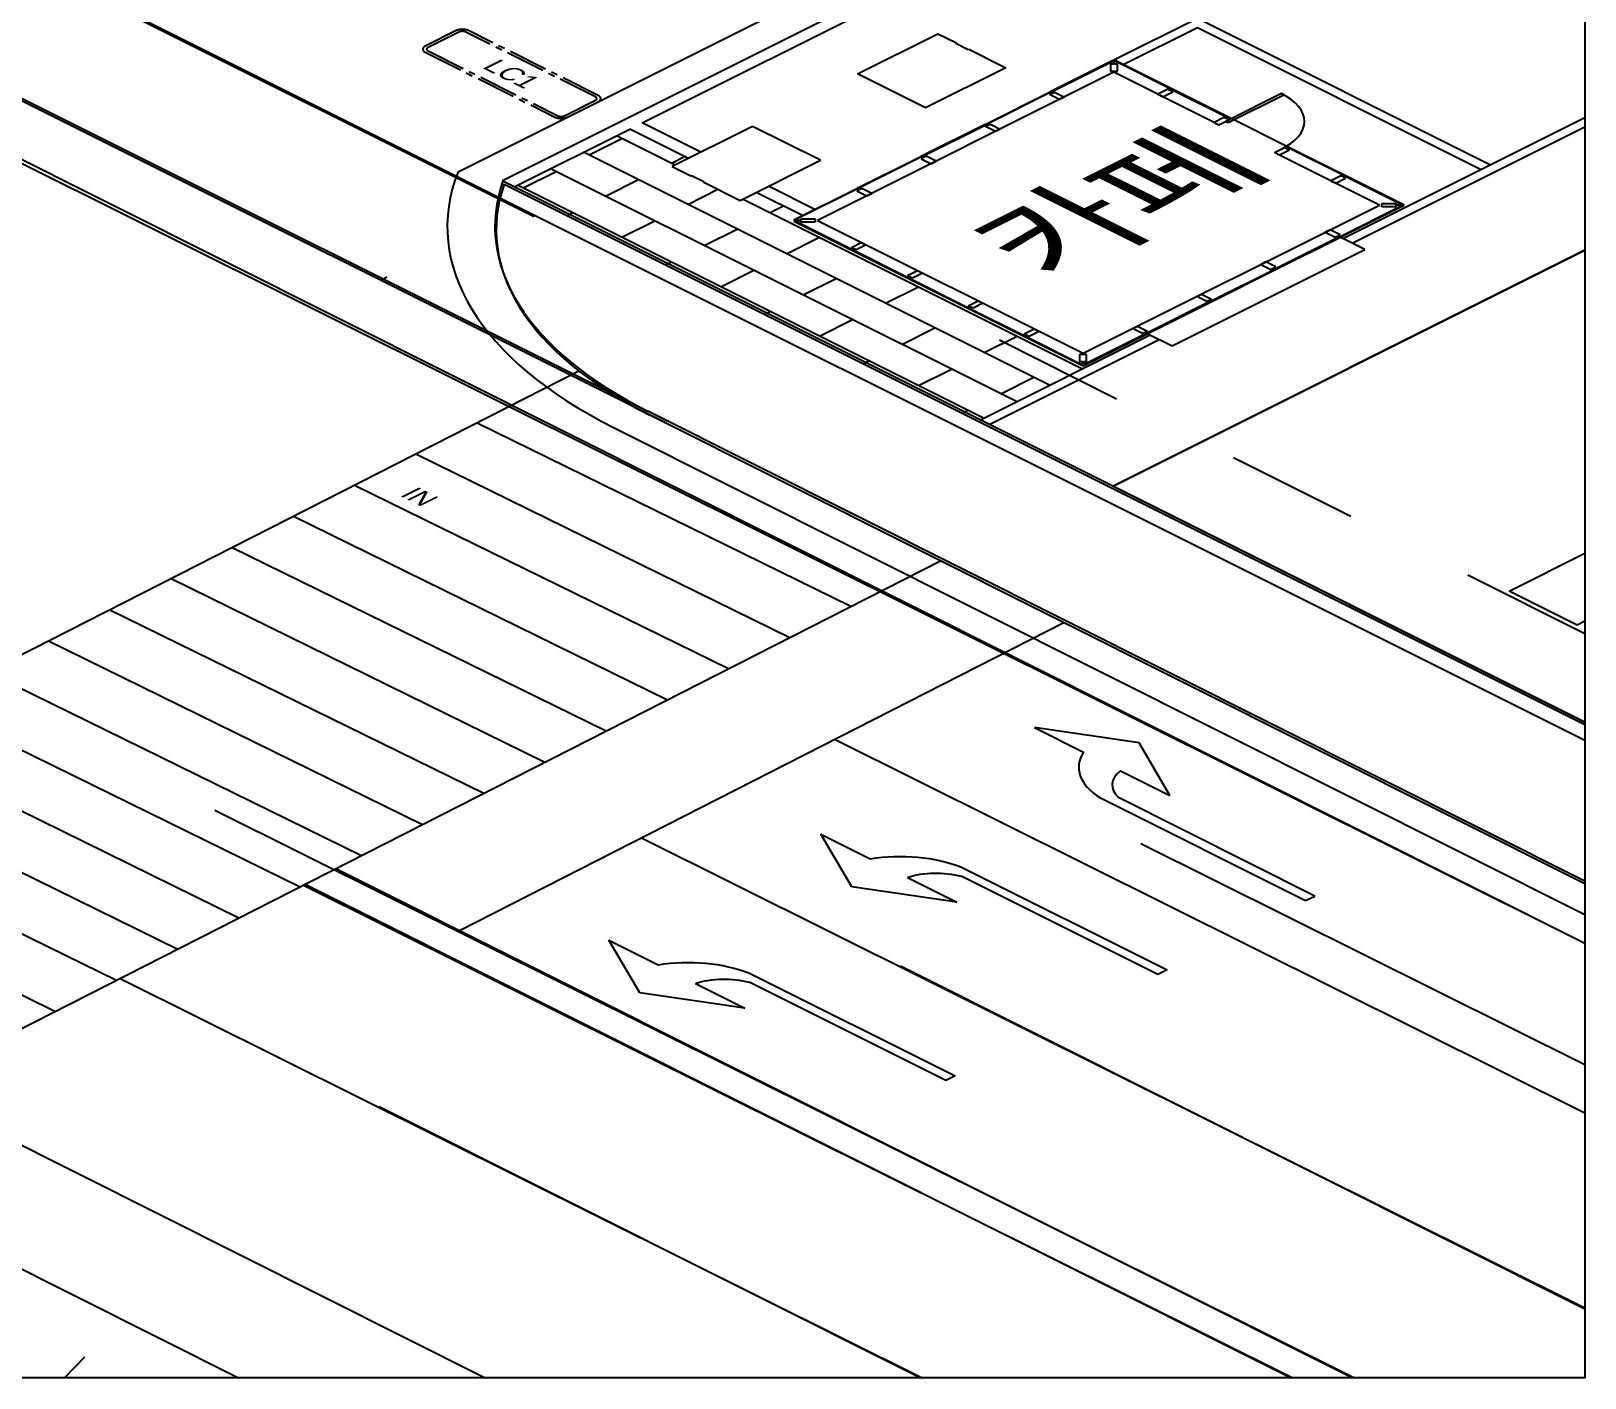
# Model space of a CAD drawing. Header units: millimetres. Extents: x 29838256 to 30236675, y -914750 to -833241.
# Drawn here: x 30044135 to 30061925, y -875275 to -859853 of the extents above; entities that cross this region are included whole.
import ezdxf
from ezdxf.enums import TextEntityAlignment as Align

# ---------------------------------------------------------------- set-up
doc = ezdxf.new("R2010")
doc.units = ezdxf.units.MM
doc.header["$LTSCALE"] = 600
doc.header["$MEASUREMENT"] = 0
for name, pattern in [('CENTER2', [1.125, 0.75, -0.125, 0.125, -0.125]), ('HIDDEN', [2, 1, -1]), ('HIDDEN2', [4.7625, 3.175, -1.5875])]:
    doc.linetypes.add(name, pattern=pattern)
for name, color, linetype in [('e-plan', 9, 'CONTINUOUS'), ('e-text-box', 7, 'CONTINUOUS'), ('Parking-S', 3, 'CONTINUOUS'), ('Parking-T', 7, 'CONTINUOUS')]:
    doc.layers.add(name, color=color, linetype=linetype)
doc.styles.add('돋움', font='Dotum.TTF')

msp = doc.modelspace()

# ---------------------------------------------------------------- linework, layer by layer
at = {"layer": 'e-plan', "extrusion": (0, -0.866025, 0.5)}
for p, q in [((30033396.7, -853707.5, -2380), (30061925.2, -867971.8, -27086.5)), ((30033765, -856173.9, -6651.8), (30061925.2, -870298.2, -31115.9)), ((30049023.5, -861463, -15812.9), (30053873.1, -859038.2, -11613)), ((30056532.8, -860183.6, -13596.9), (30057487.6, -859706.3, -12770.1)), ((30056638.9, -860236.7, -13688.8), (30057487.6, -859812.3, -12953.8)), ((30057487.6, -859706.3, -12770.1), (30060843.1, -861384, -15676)), ((30057487.6, -859812.3, -12953.8), (30060737, -861437, -15767.9)), ((30053597.9, -860342.8, -13872.5), (30054517.2, -859883.1, -13076.3)), ((30054517.2, -859883.1, -13076.3), (30054729.4, -859989.1, -13260.1)), ((30054729.4, -859989.1, -13260.1), (30054722.3, -859992.7, -13266.2)), ((30054722.3, -859992.7, -13266.2), (30054863.8, -860063.4, -13388.7)), ((30054863.8, -860063.4, -13388.7), (30054870.9, -860059.9, -13382.6)), ((30054870.9, -860059.9, -13382.6), (30055295.2, -860272, -13750)), ((30056532.8, -860325.1, -13841.9), (30053138.2, -862022.4, -16781.8)), ((30054375.8, -860731.7, -14546.3), (30053597.9, -860342.8, -13872.5)), ((30055295.2, -860272, -13750), (30054375.8, -860731.7, -14546.3)), ((30056519.3, -860190.4, -13608.6), (30055800.9, -860549.6, -14230.8)), ((30055809.3, -860553.9, -14238.2), (30056527.8, -860194.6, -13616)), ((30056527.8, -860231.2, -13679.3), (30056492.8, -860231.2, -13679.3)), ((30056492.8, -860231.2, -13679.3), (30056492.8, -860311.7, -13818.8)), ((30056492.8, -860311.7, -13818.8), (30056572.8, -860311.7, -13818.8)), ((30056527.8, -860194.6, -13616), (30056519.3, -860190.4, -13608.6)), ((30056537.8, -860211.7, -13645.6), (30056527.8, -860211.7, -13645.6)), ((30056527.8, -860211.7, -13645.6), (30056527.8, -860231.2, -13679.3)), ((30059856.8, -861845.6, -16475.6), (30056532.8, -860183.6, -13596.9)), ((30057678.5, -860897.9, -14834.1), (30056532.8, -860325.1, -13841.9)), ((30056537.8, -860194.6, -13616), (30056546.3, -860190.4, -13608.6)), ((30057192.7, -860522, -14183.1), (30056537.8, -860194.6, -13616)), ((30056537.8, -860231.2, -13679.3), (30056537.8, -860211.7, -13645.6)), ((30056572.8, -860231.2, -13679.3), (30056537.8, -860231.2, -13679.3)), ((30056546.3, -860190.4, -13608.6), (30057201.2, -860517.8, -14175.7)), ((30056572.8, -860311.7, -13818.8), (30056572.8, -860231.2, -13679.3)), ((30057148.8, -860519.2, -14178.2), (30057035, -860576.1, -14276.8)), ((30057173.6, -860531.6, -14199.6), (30057148.8, -860519.2, -14178.2)), ((30057201.2, -860517.8, -14175.7), (30057173.6, -860531.6, -14199.6)), ((30057180.7, -860535.1, -14205.7), (30057208.2, -860521.3, -14181.8)), ((30057201.2, -860517.8, -14175.7), (30057192.7, -860522, -14183.1)), ((30057208.2, -860521.3, -14181.8), (30057199.7, -860525.6, -14189.2)), ((30057199.7, -860525.6, -14189.2), (30057836.2, -860843.8, -14740.4)), ((30057208.2, -860521.3, -14181.8), (30057201.2, -860517.8, -14175.7)), ((30057844.7, -860839.6, -14733.1), (30057208.2, -860521.3, -14181.8)), ((30055065.3, -860917.4, -14867.8), (30055793.8, -860553.2, -14237)), ((30055802.3, -860557.4, -14244.3), (30055073.8, -860921.6, -14875.2)), ((30055793.8, -860553.2, -14237), (30055800.9, -860549.6, -14230.8)), ((30055793.8, -860553.2, -14237), (30055802.3, -860557.4, -14244.3)), ((30055821.4, -860566.9, -14260.9), (30055793.8, -860553.2, -14237)), ((30055796.6, -860579.3, -14282.3), (30055821.4, -860566.9, -14260.9)), ((30055910.5, -860636.3, -14380.9), (30055796.6, -860579.3, -14282.3)), ((30055800.9, -860549.6, -14230.8), (30055809.3, -860553.9, -14238.2)), ((30055800.9, -860549.6, -14230.8), (30055828.4, -860563.4, -14254.7)), ((30055828.4, -860563.4, -14254.7), (30055853.2, -860551, -14233.3)), ((30055853.2, -860551, -14233.3), (30055967.1, -860608, -14331.9)), ((30055967.1, -860608, -14331.9), (30055910.5, -860636.3, -14380.9)), ((30057035, -860576.1, -14276.8), (30057091.5, -860604.4, -14325.8)), ((30057091.5, -860604.4, -14325.8), (30057205.4, -860547.5, -14227.2)), ((30057205.4, -860547.5, -14227.2), (30057180.7, -860535.1, -14205.7)), ((30058450.1, -860568.7, -14263.9), (30057813.6, -860887, -14815.1)), ((30057841.9, -860901.1, -14839.6), (30058478.4, -860582.9, -14288.4)), ((30058478.4, -860582.9, -14288.4), (30058450.1, -860568.7, -14263.9)), ((30054375.8, -860731.7, -14546.3), (30054375.8, -860731.7, -14546.3)), ((30057792.4, -860841, -14735.5), (30057678.5, -860897.9, -14834.1)), ((30057735.1, -860926.2, -14883.1), (30057849, -860869.3, -14784.5)), ((30057817.2, -860853.4, -14757), (30057792.4, -860841, -14735.5)), ((30057813.6, -860887, -14815.1), (30057841.9, -860901.1, -14839.6)), ((30057844.7, -860839.6, -14733.1), (30057817.2, -860853.4, -14757)), ((30057824.2, -860856.9, -14763.1), (30057851.8, -860843.1, -14739.2)), ((30057849, -860869.3, -14784.5), (30057824.2, -860856.9, -14763.1)), ((30057836.2, -860843.8, -14740.4), (30057844.7, -860839.6, -14733.1)), ((30057851.8, -860843.1, -14739.2), (30057844.7, -860839.6, -14733.1)), ((30059152.8, -862229.1, -17139.8), (30061925.2, -860842.9, -14738.8)), ((30051508.9, -861387.2, -15681.6), (30050837.1, -861051.3, -15099.8)), ((30052395.6, -860943.9, -14913.7), (30051476.2, -861403.6, -15710)), ((30053173.5, -861332.9, -15587.5), (30052395.6, -860943.9, -14913.7)), ((30055058.3, -860920.9, -14873.9), (30054329.8, -861285.1, -15504.8)), ((30054338.3, -861289.4, -15512.1), (30055066.8, -860925.2, -14881.3)), ((30055058.3, -860920.9, -14873.9), (30055065.3, -860917.4, -14867.8)), ((30055085.9, -860934.7, -14897.8), (30055058.3, -860920.9, -14873.9)), ((30055066.8, -860925.2, -14881.3), (30055058.3, -860920.9, -14873.9)), ((30055061.1, -860947.1, -14919.3), (30055085.9, -860934.7, -14897.8)), ((30055175, -861004, -15017.9), (30055061.1, -860947.1, -14919.3)), ((30055073.8, -860921.6, -14875.2), (30055065.3, -860917.4, -14867.8)), ((30055065.3, -860917.4, -14867.8), (30055092.9, -860931.2, -14891.7)), ((30055092.9, -860931.2, -14891.7), (30055117.7, -860918.8, -14870.3)), ((30055117.7, -860918.8, -14870.3), (30055231.5, -860975.7, -14968.9)), ((30055231.5, -860975.7, -14968.9), (30055175, -861004, -15017.9)), ((30057678.5, -860897.9, -14834.1), (30057735.1, -860926.2, -14883.1)), ((30059258.9, -862282.2, -17231.7), (30061925.2, -860949, -14922.6)), ((30055795.5, -863907.8, -20047.3), (30050459.8, -861239.9, -15426.5)), ((30050522.5, -861271.2, -15480.7), (30050899.7, -861082.6, -15154)), ((30058371.6, -861244.5, -15434.4), (30058485.5, -861187.5, -15335.7)), ((30058428.2, -861272.8, -15483.4), (30058371.6, -861244.5, -15434.4)), ((30058542.1, -861215.8, -15384.7), (30058428.2, -861272.8, -15483.4)), ((30058485.5, -861187.5, -15335.7), (30058510.2, -861199.9, -15357.2)), ((30058510.2, -861199.9, -15357.2), (30058537.8, -861186.1, -15333.3)), ((30058544.9, -861189.7, -15339.4), (30058517.3, -861203.4, -15363.3)), ((30058517.3, -861203.4, -15363.3), (30058542.1, -861215.8, -15384.7)), ((30058536.4, -861193.9, -15346.8), (30058544.9, -861189.7, -15339.4)), ((30059172.9, -861512.1, -15898), (30058536.4, -861193.9, -15346.8)), ((30058537.8, -861186.1, -15333.3), (30058544.9, -861189.7, -15339.4)), ((30058544.9, -861189.7, -15339.4), (30059181.4, -861507.9, -15890.6)), ((30051465.5, -861365.5, -15644), (30051616.7, -861289.9, -15513.1)), ((30051476.2, -861403.6, -15710), (30051688.3, -861509.7, -15893.7)), ((30052254.1, -861792.6, -16383.7), (30053173.5, -861332.9, -15587.5)), ((30053173.5, -861332.9, -15587.5), (30053173.5, -861332.9, -15587.5)), ((30053594.3, -861652.9, -16141.8), (30054322.8, -861288.7, -15510.9)), ((30054331.2, -861292.9, -15518.3), (30053602.8, -861657.1, -16149.1)), ((30054329.8, -861285.1, -15504.8), (30054322.8, -861288.7, -15510.9)), ((30054322.8, -861288.7, -15510.9), (30054331.2, -861292.9, -15518.3)), ((30054322.8, -861288.7, -15510.9), (30054350.3, -861302.5, -15534.8)), ((30054350.3, -861302.5, -15534.8), (30054325.6, -861314.8, -15556.2)), ((30054325.6, -861314.8, -15556.2), (30054439.4, -861371.8, -15654.8)), ((30054329.8, -861285.1, -15504.8), (30054338.3, -861289.4, -15512.1)), ((30054357.4, -861298.9, -15528.7), (30054329.8, -861285.1, -15504.8)), ((30054382.2, -861286.5, -15507.2), (30054357.4, -861298.9, -15528.7)), ((30054496, -861343.5, -15605.8), (30054382.2, -861286.5, -15507.2)), ((30054439.4, -861371.8, -15654.8), (30054496, -861343.5, -15605.8)), ((30059573.9, -861845.6, -16475.6), (30058428.2, -861272.8, -15483.4)), ((30049768, -861648.5, -16134.1), (30050145.3, -861459.9, -15807.4)), ((30055418.3, -864096.4, -20374), (30050082.6, -861428.5, -15753.1)), ((30050711, -861742.8, -16297.4), (30051088.3, -861554.1, -15970.7)), ((30051688.3, -861509.7, -15893.7), (30051695.4, -861506.1, -15887.6)), ((30051695.4, -861506.1, -15887.6), (30051836.9, -861576.9, -16010.1)), ((30051836.9, -861576.9, -16010.1), (30051829.8, -861580.4, -16016.2)), ((30051829.8, -861580.4, -16016.2), (30052254.1, -861792.6, -16383.7)), ((30059129.1, -861509.3, -15893.1), (30059015.2, -861566.3, -15991.7)), ((30059015.2, -861566.3, -15991.7), (30059071.8, -861594.5, -16040.7)), ((30059071.8, -861594.5, -16040.7), (30059185.6, -861537.6, -15942.1)), ((30059153.8, -861521.7, -15914.5), (30059129.1, -861509.3, -15893.1)), ((30059181.4, -861507.9, -15890.6), (30059153.8, -861521.7, -15914.5)), ((30059160.9, -861525.2, -15920.7), (30059188.5, -861511.4, -15896.8)), ((30059185.6, -861537.6, -15942.1), (30059160.9, -861525.2, -15920.7)), ((30059181.4, -861507.9, -15890.6), (30059172.9, -861512.1, -15898)), ((30059188.5, -861511.4, -15896.8), (30059180, -861515.7, -15904.1)), ((30059180, -861515.7, -15904.1), (30059834.8, -861843.1, -16471.2)), ((30059188.5, -861511.4, -15896.8), (30059181.4, -861507.9, -15890.6)), ((30059843.3, -861838.9, -16463.9), (30059188.5, -861511.4, -15896.8)), ((30055041.1, -864285, -20700.7), (30049705.4, -861617.1, -16079.8)), ((30051654.1, -861837, -16460.7), (30051998.6, -861664.8, -16162.4)), ((30052286.9, -861776.2, -16355.3), (30056172.8, -863719.1, -19720.6)), ((30052868.8, -862015.7, -16770.1), (30053587.2, -861656.4, -16147.9)), ((30053595.7, -861660.7, -16155.2), (30052877.2, -862019.9, -16777.5)), ((30053594.3, -861652.9, -16141.8), (30053587.2, -861656.4, -16147.9)), ((30053587.2, -861656.4, -16147.9), (30053595.7, -861660.7, -16155.2)), ((30053587.2, -861656.4, -16147.9), (30053614.8, -861670.2, -16171.8)), ((30053614.8, -861670.2, -16171.8), (30053590.1, -861682.6, -16193.2)), ((30053590.1, -861682.6, -16193.2), (30053703.9, -861739.5, -16291.8)), ((30053602.8, -861657.1, -16149.1), (30053594.3, -861652.9, -16141.8)), ((30053621.9, -861666.7, -16165.6), (30053594.3, -861652.9, -16141.8)), ((30053646.7, -861654.3, -16144.2), (30053621.9, -861666.7, -16165.6)), ((30053760.5, -861711.2, -16242.8), (30053646.7, -861654.3, -16144.2)), ((30053703.9, -861739.5, -16291.8), (30053760.5, -861711.2, -16242.8)), ((30050268.1, -861964.2, -16681), (30050333.8, -861931.4, -16624.1)), ((30052597.1, -861931.3, -16624), (30052748.2, -861855.7, -16493.1)), ((30056179.2, -863542.9, -19415.4), (30059573.9, -861845.6, -16475.6)), ((30056179.2, -863684.4, -19660.4), (30059856.8, -861845.6, -16475.6)), ((30059116.3, -862207.4, -17102.1), (30059834.8, -861848.1, -16479.9)), ((30059843.3, -861852.3, -16487.2), (30059124.8, -862211.6, -17109.5)), ((30059600.6, -861865.6, -16510.2), (30059600.6, -861825.6, -16440.9)), ((30059600.6, -861825.6, -16440.9), (30059761.6, -861825.6, -16440.9)), ((30059761.6, -861865.6, -16510.2), (30059600.6, -861865.6, -16510.2)), ((30059761.6, -861825.6, -16440.9), (30059761.6, -861843.1, -16471.2)), ((30059761.6, -861843.1, -16471.2), (30059800.6, -861843.1, -16471.2)), ((30059800.6, -861848.1, -16479.9), (30059761.6, -861848.1, -16479.9)), ((30059761.6, -861848.1, -16479.9), (30059761.6, -861865.6, -16510.2)), ((30059800.6, -861843.1, -16471.2), (30059800.6, -861848.1, -16479.9)), ((30059834.8, -861843.1, -16471.2), (30059843.3, -861838.9, -16463.9)), ((30059834.8, -861848.1, -16479.9), (30059843.3, -861852.3, -16487.2)), ((30050899.6, -862214.3, -17114.1), (30051276.8, -862025.6, -16787.4)), ((30051842.6, -862308.5, -17277.4), (30052219.8, -862119.9, -16950.7)), ((30052875.8, -862024.2, -16784.9), (30052867.3, -862028.4, -16792.2)), ((30052867.3, -862028.4, -16792.2), (30056179.2, -863684.4, -19660.4)), ((30052867.3, -862028.4, -16792.2), (30053523.6, -862356.6, -17360.6)), ((30052877.2, -862019.9, -16777.5), (30052868.8, -862015.7, -16770.1)), ((30053532.1, -862352.3, -17353.2), (30052875.8, -862024.2, -16784.9)), ((30052911.4, -862024.9, -16786.1), (30052911.4, -862019.9, -16777.5)), ((30052911.4, -862019.9, -16777.5), (30052950.4, -862019.9, -16777.5)), ((30052950.4, -862024.9, -16786.1), (30052911.4, -862024.9, -16786.1)), ((30052950.4, -862019.9, -16777.5), (30052950.4, -862002.4, -16747.1)), ((30052950.4, -862002.4, -16747.1), (30053111.5, -862002.4, -16747.1)), ((30052950.4, -862042.4, -16816.4), (30052950.4, -862024.9, -16786.1)), ((30053111.5, -862042.4, -16816.4), (30052950.4, -862042.4, -16816.4)), ((30053111.5, -862002.4, -16747.1), (30053111.5, -862042.4, -16816.4)), ((30053138.2, -862022.4, -16781.8), (30056179.2, -863542.9, -19415.4)), ((30059008.1, -862128.5, -16965.5), (30058951.5, -862156.8, -17014.5)), ((30059122, -862185.4, -17064.1), (30059008.1, -862128.5, -16965.5)), ((30052785.6, -862402.8, -17440.7), (30053162.9, -862214.2, -17114)), ((30053526.4, -862330.4, -17315.3), (30053640.3, -862273.5, -17216.7)), ((30053696.9, -862301.8, -17265.7), (30053583, -862358.7, -17364.3)), ((30053640.3, -862273.5, -17216.7), (30053696.9, -862301.8, -17265.7)), ((30059109.3, -862210.9, -17108.2), (30058380.8, -862575.1, -17739.1)), ((30058389.3, -862579.4, -17746.4), (30059117.7, -862215.1, -17115.6)), ((30058951.5, -862156.8, -17014.5), (30059065.4, -862213.7, -17113.1)), ((30059065.4, -862213.7, -17113.1), (30059090.2, -862201.3, -17091.7)), ((30059090.2, -862201.3, -17091.7), (30059117.7, -862215.1, -17115.6)), ((30059097.2, -862197.8, -17085.6), (30059122, -862185.4, -17064.1)), ((30059124.8, -862211.6, -17109.5), (30059097.2, -862197.8, -17085.6)), ((30059117.7, -862215.1, -17115.6), (30059109.3, -862210.9, -17108.2)), ((30059124.8, -862211.6, -17109.5), (30059116.3, -862207.4, -17102.1)), ((30059117.7, -862215.1, -17115.6), (30059124.8, -862211.6, -17109.5)), ((30059404.2, -862354.8, -17357.5), (30059121.3, -862213.4, -17112.5)), ((30053523.6, -862356.6, -17360.6), (30053551.2, -862342.8, -17336.7)), ((30053523.6, -862356.6, -17360.6), (30053532.1, -862352.3, -17353.2)), ((30053530.7, -862360.1, -17366.7), (30053523.6, -862356.6, -17360.6)), ((30053551.2, -862342.8, -17336.7), (30053526.4, -862330.4, -17315.3)), ((30053558.2, -862346.3, -17342.8), (30053530.7, -862360.1, -17366.7)), ((30053530.7, -862360.1, -17366.7), (30053539.2, -862355.9, -17359.4)), ((30054167.2, -862678.4, -17917.9), (30053530.7, -862360.1, -17366.7)), ((30053539.2, -862355.9, -17359.4), (30054175.7, -862674.1, -17910.6)), ((30053583, -862358.7, -17364.3), (30053558.2, -862346.3, -17342.8)), ((30056524.9, -865063.6, -22049.3), (30061925.2, -862363.5, -17372.5)), ((30061925.2, -862363.5, -17372.5), (30056524.9, -865063.6, -22049.4)), ((30061925.2, -862363.4, -17372.5), (30056525, -865063.5, -22049.2)), ((30056525, -865063.5, -22049.2), (30061925.2, -862363.5, -17372.5)), ((30057197.6, -863458.1, -19268.4), (30059404.2, -862354.8, -17357.5)), ((30051399.5, -862530.1, -17661.1), (30051465.4, -862497.1, -17604.1)), ((30052031.2, -862780, -18094), (30052408.4, -862591.4, -17767.3)), ((30054167.2, -862678.4, -17917.9), (30054194.7, -862664.6, -17894)), ((30054170, -862652.2, -17872.6), (30054283.9, -862595.3, -17774)), ((30054194.7, -862664.6, -17894), (30054170, -862652.2, -17872.6)), ((30054201.8, -862668.1, -17900.2), (30054174.2, -862681.9, -17924.1)), ((30054226.6, -862680.5, -17921.6), (30054201.8, -862668.1, -17900.2)), ((30054340.4, -862623.6, -17823), (30054226.6, -862680.5, -17921.6)), ((30054283.9, -862595.3, -17774), (30054340.4, -862623.6, -17823)), ((30057645.3, -862942.9, -18376.1), (30058373.7, -862578.6, -17745.2)), ((30058382.2, -862582.9, -17752.6), (30057653.8, -862947.1, -18383.4)), ((30058272.6, -862496.3, -17602.5), (30058216, -862524.5, -17651.5)), ((30058216, -862524.5, -17651.5), (30058329.9, -862581.5, -17750.1)), ((30058386.5, -862553.2, -17701.1), (30058272.6, -862496.3, -17602.5)), ((30058329.9, -862581.5, -17750.1), (30058354.6, -862569.1, -17728.7)), ((30058354.6, -862569.1, -17728.7), (30058382.2, -862582.9, -17752.6)), ((30058361.7, -862565.6, -17722.6), (30058386.5, -862553.2, -17701.1)), ((30058389.3, -862579.4, -17746.4), (30058361.7, -862565.6, -17722.6)), ((30058373.7, -862578.6, -17745.2), (30058382.2, -862582.9, -17752.6)), ((30058380.8, -862575.1, -17739.1), (30058389.3, -862579.4, -17746.4)), ((30058382.2, -862582.9, -17752.6), (30058389.3, -862579.4, -17746.4)), ((30052974.2, -862874.3, -18257.3), (30053351.4, -862685.7, -17930.6)), ((30053917.2, -862968.6, -18420.6), (30054294.4, -862780, -18093.9)), ((30054175.7, -862674.1, -17910.6), (30054167.2, -862678.4, -17917.9)), ((30054174.2, -862681.9, -17924.1), (30054167.2, -862678.4, -17917.9)), ((30054174.2, -862681.9, -17924.1), (30054182.7, -862677.7, -17916.7)), ((30054860.2, -863024.9, -18518.2), (30054174.2, -862681.9, -17924.1)), ((30054182.7, -862677.7, -17916.7), (30054868.7, -863020.7, -18510.8)), ((30054860.2, -863024.9, -18518.2), (30054887.8, -863011.1, -18494.3)), ((30054868.7, -863020.7, -18510.8), (30054860.2, -863024.9, -18518.2)), ((30054863.1, -862998.7, -18472.8), (30054976.9, -862941.8, -18374.2)), ((30054887.8, -863011.1, -18494.3), (30054863.1, -862998.7, -18472.8)), ((30054894.9, -863014.6, -18500.4), (30054867.3, -863028.4, -18524.3)), ((30054867.3, -863028.4, -18524.3), (30054875.8, -863024.2, -18516.9)), ((30054875.8, -863024.2, -18516.9), (30055512.3, -863342.4, -19068.2)), ((30054919.7, -863027, -18521.8), (30054894.9, -863014.6, -18500.4)), ((30055033.5, -862970.1, -18423.2), (30054919.7, -863027, -18521.8)), ((30054976.9, -862941.8, -18374.2), (30055033.5, -862970.1, -18423.2)), ((30057638.2, -862946.4, -18382.2), (30056909.8, -863310.6, -19013)), ((30056918.3, -863314.9, -19020.4), (30057646.7, -862950.6, -18389.5)), ((30057480.5, -862892.3, -18288.5), (30057537.1, -862864, -18239.5)), ((30057594.4, -862949.2, -18387.1), (30057480.5, -862892.3, -18288.5)), ((30057537.1, -862864, -18239.5), (30057651, -862920.9, -18338.1)), ((30057619.1, -862936.9, -18365.7), (30057594.4, -862949.2, -18387.1)), ((30057646.7, -862950.6, -18389.5), (30057619.1, -862936.9, -18365.7)), ((30057651, -862920.9, -18338.1), (30057626.2, -862933.3, -18359.5)), ((30057626.2, -862933.3, -18359.5), (30057653.8, -862947.1, -18383.4)), ((30057646.7, -862950.6, -18389.5), (30057638.2, -862946.4, -18382.2)), ((30057653.8, -862947.1, -18383.4), (30057645.3, -862942.9, -18376.1)), ((30057653.8, -862947.1, -18383.4), (30057646.7, -862950.6, -18389.5)), ((30052530.9, -863095.9, -18641.2), (30052596.8, -863063, -18584.2)), ((30053162.7, -863345.8, -19074), (30053539.9, -863157.2, -18747.3)), ((30054867.3, -863028.4, -18524.3), (30054860.2, -863024.9, -18518.2)), ((30055503.8, -863346.7, -19075.5), (30054867.3, -863028.4, -18524.3)), ((30054105.7, -863440.1, -19237.3), (30054483, -863251.5, -18910.6)), ((30055004.7, -864303.1, -20732.1), (30056946.3, -863332.4, -19050.7)), ((30055048.7, -863534.4, -19400.6), (30055426, -863345.7, -19073.9)), ((30055503.8, -863346.7, -19075.5), (30055531.4, -863332.9, -19051.6)), ((30055512.3, -863342.4, -19068.2), (30055503.8, -863346.7, -19075.5)), ((30055510.9, -863350.2, -19081.6), (30055503.8, -863346.7, -19075.5)), ((30055506.7, -863320.5, -19030.2), (30055620.5, -863263.6, -18931.6)), ((30055531.4, -863332.9, -19051.6), (30055506.7, -863320.5, -19030.2)), ((30055538.5, -863336.4, -19057.8), (30055510.9, -863350.2, -19081.6)), ((30055510.9, -863350.2, -19081.6), (30055519.4, -863346, -19074.3)), ((30056165.7, -863677.6, -19648.7), (30055510.9, -863350.2, -19081.6)), ((30055519.4, -863346, -19074.3), (30056174.2, -863673.4, -19641.4)), ((30055563.2, -863348.8, -19079.2), (30055538.5, -863336.4, -19057.8)), ((30055677.1, -863291.9, -18980.6), (30055563.2, -863348.8, -19079.2)), ((30055620.5, -863263.6, -18931.6), (30055677.1, -863291.9, -18980.6)), ((30056902.7, -863314.2, -19019.2), (30056184.2, -863673.4, -19641.4)), ((30056192.7, -863677.6, -19648.7), (30056911.2, -863318.4, -19026.5)), ((30056745, -863260.1, -18925.5), (30056801.6, -863231.8, -18876.5)), ((30056858.9, -863317, -19024.1), (30056745, -863260.1, -18925.5)), ((30056801.6, -863231.8, -18876.5), (30056915.4, -863288.7, -18975.1)), ((30056883.6, -863304.6, -19002.6), (30056858.9, -863317, -19024.1)), ((30056911.2, -863318.4, -19026.5), (30056883.6, -863304.6, -19002.6)), ((30056915.4, -863288.7, -18975.1), (30056890.7, -863301.1, -18996.5)), ((30056890.7, -863301.1, -18996.5), (30056918.3, -863314.9, -19020.4)), ((30056911.2, -863318.4, -19026.5), (30056902.7, -863314.2, -19019.2)), ((30056909.8, -863310.6, -19013), (30056918.3, -863314.9, -19020.4)), ((30056918.3, -863314.9, -19020.4), (30056911.2, -863318.4, -19026.5)), ((30056914.7, -863316.6, -19023.5), (30057197.6, -863458.1, -19268.4)), ((30055113, -864355.1, -20822.2), (30057052.3, -863385.4, -19142.6)), ((30056219.2, -863556.3, -19438.6), (30056139.2, -863556.3, -19438.6)), ((30056139.2, -863556.3, -19438.6), (30056139.2, -863636.8, -19578)), ((30056219.2, -863636.8, -19578), (30056219.2, -863556.3, -19438.6)), ((30053662.3, -863661.8, -19621.3), (30053728.2, -863628.9, -19564.3)), ((30054294.3, -863911.6, -20054), (30054671.5, -863723, -19727.3)), ((30056139.2, -863636.8, -19578), (30056174.2, -863636.8, -19578)), ((30056174.2, -863673.4, -19641.4), (30056165.7, -863677.6, -19648.7)), ((30056174.2, -863636.8, -19578), (30056174.2, -863656.3, -19611.8)), ((30056174.2, -863656.3, -19611.8), (30056184.2, -863656.3, -19611.8)), ((30056184.2, -863656.3, -19611.8), (30056184.2, -863636.8, -19578)), ((30056184.2, -863636.8, -19578), (30056219.2, -863636.8, -19578)), ((30056184.2, -863673.4, -19641.4), (30056192.7, -863677.6, -19648.7)), ((30055237.3, -864005.9, -20217.2), (30055614.5, -863817.3, -19890.6)), ((30054793.7, -864227.7, -20601.4), (30054859.6, -864194.7, -20544.4)), ((30050804.3, -864391.6, -20885.4), (30061925.2, -869970.3, -30547.9)), ((30056524.9, -865063.6, -22049.4), (30061925.2, -867764.6, -26727.5)), ((30056525, -865063.5, -22049.2), (30061925.2, -867764.4, -26727.2)), ((30061059.1, -866265.8, -24131.5), (30061925.2, -865832.7, -23381.4)), ((30061837, -866654.7, -24805.2), (30061059.1, -866265.8, -24131.5)), ((30061925.2, -866610.6, -24728.8), (30061837, -866654.7, -24805.2))]:
    msp.add_line(p, q, dxfattribs=at)
at = {"layer": 'e-plan', "color": 9, "extrusion": (0, -0.866025, 0.5)}
for p, q in [((30061925.2, -870298.8, -31117), (30033428.6, -856085.3, -6498.5)), ((30049895.2, -861979.3, -16707.1), (30039417.9, -856742, -7635.8)), ((30037765.9, -857491.1, -8933.3), (30051196.8, -864206.6, -20564.8)), ((30051411.5, -864343.9, -20802.7), (30037781.1, -857530.4, -9001.4)), ((30049536.9, -861566.2, -15991.6), (30061925.2, -867762.3, -26723.6)), ((30049551.5, -861605.8, -16060.2), (30061925.2, -867794.6, -26779.6)), ((30048206.9, -862672.6, -17908), (30048137.9, -862707.1, -17967.7)), ((30038439.9, -869837.1, -30317.3), (30050405.2, -863744, -19763.7)), ((30061925.2, -869586.7, -29883.5), (30051196.8, -864206.6, -20564.8)), ((30061925.2, -869619, -29939.5), (30051211.4, -864246.2, -20633.5)), ((30049240.2, -864337.3, -20791.3), (30053522.2, -866439.5, -24432.4)), ((30048539.5, -864694.1, -21409.3), (30052821.5, -866796.3, -25050.4)), ((30047838.8, -865051, -22027.4), (30052120.7, -867153.1, -25668.5)), ((30047138, -865407.8, -22645.4), (30051420, -867510, -26286.5)), ((30046437.3, -865764.6, -23263.5), (30050719.3, -867866.8, -26904.6)), ((30042685.7, -871957.7, -33990.3), (30054545.7, -865918.3, -23529.6)), ((30045736.6, -866121.4, -23881.5), (30050018.6, -868223.6, -27522.6)), ((30045035.9, -866478.3, -24499.6), (30049317.8, -868580.5, -28140.7)), ((30044335.1, -866835.1, -25117.6), (30048617.1, -868937.3, -28758.7)), ((30043634.4, -867191.9, -25735.7), (30047916.4, -869294.1, -29376.8)), ((30042933.7, -867548.8, -26353.7), (30047215.6, -869651, -29994.8)), ((30056822.9, -868004.7, -27143.4), (30055621.3, -867826.8, -26835.2)), ((30055621.3, -867826.8, -26835.2), (30056186, -868110.2, -27326.1)), ((30042232.9, -867905.6, -26971.8), (30046514.9, -870007.8, -30612.9)), ((30057174.3, -868606.1, -28185.1), (30056822.9, -868004.7, -27143.4)), ((30041532.2, -868262.4, -27589.8), (30045814.2, -870364.6, -31230.9)), ((30056609.6, -868322.7, -27694.3), (30057174.3, -868606.1, -28185.1)), ((30040831.5, -868619.3, -28207.9), (30045113.5, -870721.4, -31849)), ((30056372.2, -868628.7, -28224.2), (30058725.7, -869809.9, -30270)), ((30058832, -869756.9, -30178.3), (30056585.7, -868629.6, -28225.8)), ((30040130.8, -868976.1, -28825.9), (30044412.7, -871078.3, -32467)), ((30053532.3, -869650, -29993.1), (30053176.5, -869049.2, -28952.5)), ((30053176.5, -869049.2, -28952.5), (30053743.3, -869331.5, -29441.5)), ((30054780.4, -869424.6, -29602.7), (30057142.7, -870601.4, -31641)), ((30054168.4, -869543.3, -29808.3), (30054735.3, -869825.7, -30297.4)), ((30057036.8, -870654.5, -31733.1), (30054782.2, -869531.4, -29787.7)), ((30054735.3, -869825.7, -30297.4), (30053532.3, -869650, -29993.1)), ((30058725.7, -869809.9, -30270), (30058832, -869756.9, -30178.3)), ((30051104.8, -870863.7, -32095.4), (30050748.9, -870262.9, -31054.8)), ((30050748.9, -870262.9, -31054.8), (30051315.8, -870545.3, -31543.9)), ((30052352.8, -870638.4, -31705.1), (30054715.1, -871815.2, -33743.3)), ((30057142.7, -870601.4, -31641), (30057036.8, -870654.5, -31733.1)), ((30037649.5, -870825.5, -32029.1), (30046509.2, -875275.1, -39736.1)), ((30040218.3, -870698, -31808.3), (30049331.8, -875275.1, -39736.1)), ((30051740.9, -870757.1, -31910.7), (30052307.7, -871039.4, -32399.7)), ((30054609.2, -871868.3, -33835.4), (30052354.6, -870745.1, -31890)), ((30052307.7, -871039.4, -32399.7), (30051104.8, -870863.7, -32095.4)), ((30054715.1, -871815.2, -33743.3), (30054609.2, -871868.3, -33835.4)), ((30044746.4, -875037.4, -39324.4), (30044519.1, -875275.1, -39736.1))]:
    msp.add_line(p, q, dxfattribs=at)
at = {"layer": 'e-plan', "ltscale": 0.5, "extrusion": (0, -0.866025, 0.5)}
for p, q in [((30049530.6, -861563, -15986.2), (30054226.7, -859215, -11919.2)), ((30051129.6, -860905, -14846.4), (30054368.2, -859285.7, -12041.7)), ((30049672.1, -861633.8, -16108.7), (30050988.2, -860975.7, -14968.9)), ((30051660.1, -861311.7, -15550.7), (30050988.2, -860975.7, -14968.9)), ((30051801.5, -861240.9, -15428.2), (30051129.6, -860905, -14846.4)), ((30052968.4, -861965.8, -16683.8), (30052438, -861700.6, -16224.4)), ((30053109.9, -861895.1, -16561.3), (30052579.4, -861629.9, -16101.9))]:
    msp.add_line(p, q, dxfattribs=at)
at = {"layer": 'e-plan', "linetype": 'HIDDEN', "ltscale": 2.5, "extrusion": (0, -0.866025, 0.5)}
msp.add_line((30061925.2, -866756.6, -24981.6), (30055154.8, -863360.7, -19099.8), dxfattribs=at)
msp.add_line((30061925.2, -866756.6, -24981.6), (30055154.8, -863360.7, -19099.8), dxfattribs=at)
at = {"layer": 'e-plan', "color": 9, "linetype": 'ByBlock', "ltscale": 30, "extrusion": (0, -0.866025, 0.5)}
for p, q in [((30049039.1, -870150, -30859.2), (30055958.1, -866626.6, -24756.5)), ((30046238.2, -868773.9, -28475.8), (30059288.7, -875275.1, -39736.1)), ((30047624.4, -869442.8, -29634.3), (30059267.2, -875275.1, -39736.1)), ((30047252.5, -869632.2, -29962.3), (30058580.1, -875275.1, -39736.1)), ((30047274, -869621.2, -29943.3), (30058560.7, -875275.1, -39736.1))]:
    msp.add_line(p, q, dxfattribs=at)
at = {"layer": 'e-plan', "color": 9, "linetype": 'HIDDEN2', "ltscale": 30, "extrusion": (0, -0.866025, 0.5)}
for p, q in [((30053333.5, -867959.2, -27064.7), (30061925.2, -872239.3, -34477.9)), ((30051122.2, -869089.2, -29021.8), (30061925.2, -874470.7, -38342.9)), ((30056842.4, -869154.3, -29134.7), (30061925.2, -871686.4, -33520.2)), ((30054088, -870557, -31564.1), (30061925.2, -874482.9, -38364)), ((30045155.9, -870699.8, -31811.5), (30054337.5, -875275.1, -39736.1)), ((30048119.8, -872168.6, -34355.5), (30054321.3, -875275.1, -39736.1))]:
    msp.add_line(p, q, dxfattribs=at)
at = {"layer": 'e-plan', "extrusion": (0, -0.866025, 0.5)}
for centre, radius, start, end in [((30057813.6, -443273.8, 738142.4), 900.1, 315, 45.00002), ((30055401.3, -445686.1, 738142.4), 6501.1, 168.82216, 225)]:
    msp.add_arc(centre, radius, start, end, dxfattribs=at)
at = {"layer": 'e-plan', "color": 9, "extrusion": (0, -0.866025, 0.5)}
for centre, start in [((30055446.5, -445675.9, 738142.4), 169.98411), ((30055461.1, -445755.2, 738142.4), 169.97289)]:
    msp.add_arc(centre, 6001, start, 224.91492, dxfattribs=at)
at = {"layer": 'e-plan', "color": 9, "extrusion": (5.55112e-17, -0.866025, 0.5)}
msp.add_ellipse((30057229.7, -868284.1, -27627.4), major_axis=(-767.5, 394.1, 682.6), ratio=1, start_param=0.4769839, end_param=1.4756773, dxfattribs=at)
at = {"layer": 'e-plan', "color": 9, "extrusion": (3.60822e-16, -0.866025, 0.5)}
msp.add_ellipse((30057112.8, -868486.2, -27977.4), major_axis=(-402.7, 222.5, 385.3), ratio=1, start_param=0.2590762, end_param=1.3335098, dxfattribs=at)
at = {"layer": 'e-plan', "color": 9, "extrusion": (-1.38778e-16, 0.866025, -0.5)}
for centre in [(30054091.2, -869853.4, -30345.4), (30051663.7, -871067.2, -32447.8)]:
    msp.add_ellipse(centre, major_axis=(-743.3, 405.5, 702.4), ratio=1, start_param=0.4200911, end_param=1.4187845, dxfattribs=at)
at = {"layer": 'e-plan', "color": 9, "extrusion": (-5.55112e-17, 0.866025, -0.5)}
for centre in [(30054495.3, -869794.9, -30244.2), (30052067.8, -871008.7, -32346.5)]:
    msp.add_ellipse(centre, major_axis=(-427.5, 210.6, 364.7), ratio=1, start_param=0.2169118, end_param=1.2913454, dxfattribs=at)
at = {"layer": 'e-text-box'}
msp.add_lwpolyline([(30033396.7, -836130.4), (30061925.2, -836130.4), (30061925.2, -875275.1), (30033396.7, -875275.1)], close=True, dxfattribs=at)
at = {"layer": 'Parking-S', "color": 0, "linetype": 'CENTER2', "extrusion": (0, -0.866025, 0.5), "elevation": 738142.4}
for points in [[(30049001.5, -441195.8), (30048647.9, -441549.4, 0.4142136), (30048647.9, -441690.9), (30050133, -443176, 0.4142136), (30050274.5, -443176), (30050628.1, -442822.4, 0.4142136), (30050628.1, -442681), (30049142.9, -441195.8, 0.4142136)], [(30049033.3, -441227.6), (30048679.7, -441581.3, 0.4142136), (30048679.7, -441659.1), (30050164.9, -443144.2, 0.4142136), (30050242.7, -443144.2), (30050596.3, -442790.6, 0.4142136), (30050596.3, -442712.8), (30049111.1, -441227.6, 0.4142136)]]:
    msp.add_lwpolyline(points, format="xyb", close=True, dxfattribs=at)

# ---------------------------------------------------------------- texts
at = {"layer": 'e-plan', "extrusion": (0, -0.866025, 0.5), "style": '돋움'}
msp.add_text('카페', height=1440.24, rotation=45, dxfattribs=at).set_placement((30058353.7, -444379.2, 738142.4), align=Align.RIGHT)
at = {"layer": 'Parking-S', "color": 7, "extrusion": (0, -0.866025, 0.5), "style": '돋움'}
msp.add_text('LC1', height=292.77, rotation=315, dxfattribs=at).set_placement((30049638, -442185.9, 738142.4), align=Align.MIDDLE)
at = {"layer": 'Parking-T', "linetype": 'Continuous', "extrusion": (0, -0.866025, 0.5), "style": '돋움'}
msp.add_text('IN', height=291.77, rotation=315, dxfattribs=at).set_placement((30048344.9, -443201.6, 743128.7))

doc.saveas('drawing.dxf')
